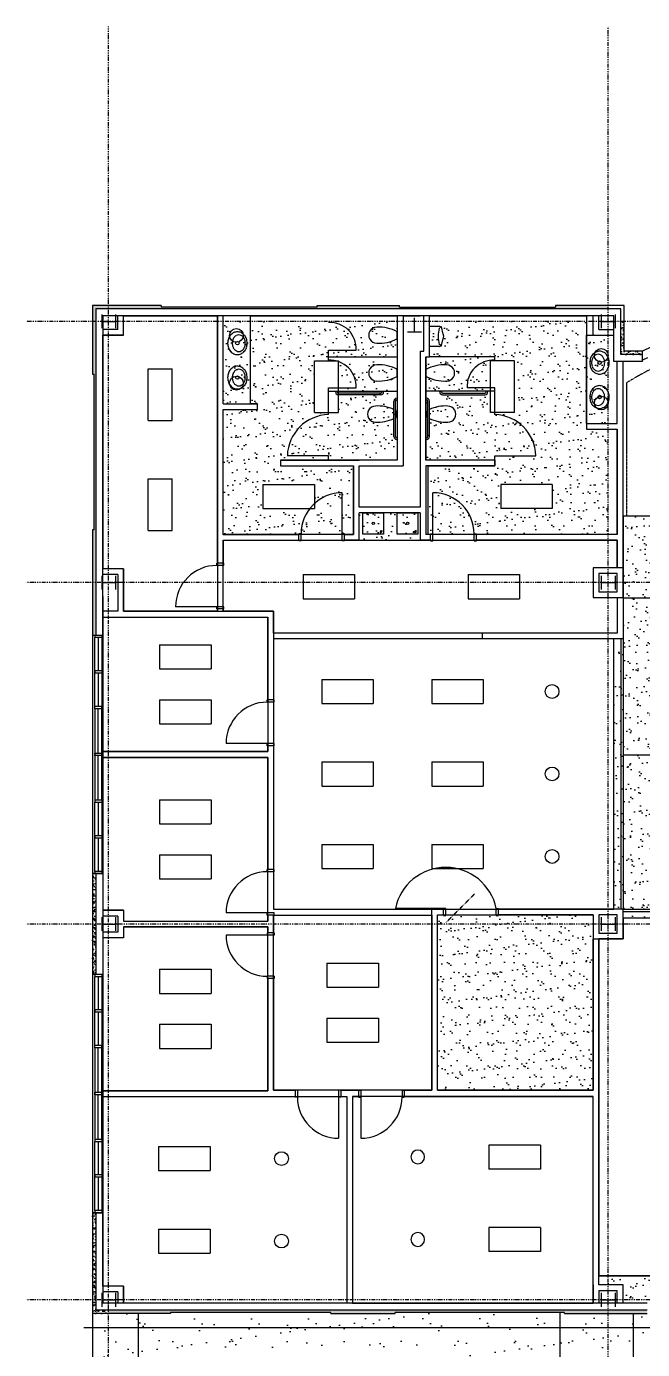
# Model space of a CAD drawing. Header units: inches. Extents: x -37 to 8263, y -3768 to 3636.
# Drawn here: x 3863 to 4400, y -2625 to -1470 of the extents above; entities that cross this region are included whole.
import ezdxf

# ---------------------------------------------------------------- set-up
doc = ezdxf.new("R2010")
doc.units = ezdxf.units.IN
doc.header["$MEASUREMENT"] = 0
for name, pattern in [('D1', [0.078125, 0.03125, -0.046875]), ('D2', [0.15625, 0.0625, -0.09375]), ('DASHDOTX2', [2, 1, -0.5, 0, -0.5])]:
    doc.linetypes.add(name, pattern=pattern)
for name, color, linetype in [('CEILING', 1, 'Continuous'), ('DOORS', 2, 'Continuous'), ('ELECTRICAL', 5, 'Continuous'), ('EQUIPMENT', 7, 'Continuous'), ('FIXTURES', 2, 'Continuous'), ('MILLWORK', 2, 'Continuous'), ('PLUMBING', 2, 'Continuous'), ('poche', 1, 'Continuous'), ('SITE', 1, 'Continuous'), ('STAIRS', 2, 'Continuous'), ('STRUCTURE', 1, 'DASHDOTX2'), ('WALLS', 4, 'Continuous'), ('WINDOWS', 2, 'Continuous')]:
    doc.layers.add(name, color=color, linetype=linetype)
pattern_1 = [(37.5, (3176.1406, -2886.3455), (-0.1259867, 3.8536475), [0, -3.04, 0, -3.4, 0, -3.25]), (7.5, (3176.1406, -2886.3455), (3.539553, 5.644292), [0, -1.64, 0, -2.74, 0, -1.05]), (327.5, (3173.6806, -2886.3455), (6.228284, 0.011318), [0, -1, 0, -3.6, 0, -4.7]), (317.5, (3173.6806, -2886.3455), (6.012253, 1.755351), [0, -0.5, 0, -2.36, 0, -2.7])]

# ---------------------------------------------------------------- blocks, each defined once
blk = doc.blocks.new("4' FLOURO")
at = {"layer": 'ELECTRICAL', "linetype": 'Continuous'}
for p, q in [((1.5, -1.5), (46.5, -1.5)), ((1.5, -1.5), (1.5, -22.5)), ((46.5, -1.5), (46.5, -22.5)), ((1.5, -22.5), (46.5, -22.5))]:
    blk.add_line(p, q, dxfattribs=at)
blk = doc.blocks.new('12in CAN')
at = {"layer": 'ELECTRICAL', "linetype": 'Continuous'}
blk.add_circle((0, 0), 6, dxfattribs=at)

msp = doc.modelspace()

# ---------------------------------------------------------------- hatches: boundary and pattern name
at = {"layer": 'CEILING'}
h = msp.add_hatch(dxfattribs=at)
h.set_pattern_fill('AR-SAND', color=256, scale=8, style=0)
h.paths.add_polyline_path([(4058.3, -1727.8), (4034.3, -1727.8), (4034.3, -1799.8), (4058.3, -1799.8)])
h.paths.add_polyline_path([(4039.8, -1740, -1), (4051.8, -1740, -1)], flags=17)
h.paths.add_polyline_path([(4051.8, -1781.7, -1), (4039.8, -1781.7, -1)], flags=17)
h.paths.add_polyline_path([(4058.3, -1799.8), (4064.3, -1799.8), (4064.3, -1804.8), (4034.3, -1804.8), (4034.3, -1913.8), (4148, -1913.8), (4148, -1853.8), (4084.3, -1853.8), (4084.3, -1848.8), (4186.3, -1848.8), (4186.3, -1727.8), (4058.3, -1727.8)])
h.paths.add_polyline_path([(4114, -1762.3), (4135, -1762.3), (4135, -1807.3), (4114, -1807.3)], flags=16)
h.paths.add_polyline_path([(4069, -1870.2), (4114, -1870.2), (4114, -1891.2), (4069, -1891.2)], flags=16)
h.paths.add_polyline_path([(4211.3, -1848.8), (4271.3, -1848.8), (4271.3, -1853.8), (4213.3, -1853.8), (4213.3, -1913.8), (4370.3, -1913.8), (4370.3, -1821.8), (4351.3, -1821.8), (4351.3, -1727.8), (4214.3, -1727.8), (4214.3, -1758.8), (4211.3, -1758.8)])
h.paths.add_polyline_path([(4267.5, -1807.3), (4267.5, -1762.3), (4288.5, -1762.3), (4288.5, -1807.3)], flags=16)
h.paths.add_polyline_path([(4276.5, -1870.2), (4321.5, -1870.2), (4321.5, -1891.2), (4276.5, -1891.2)], flags=16)
h.paths.add_polyline_path([(4370.3, -1758.1, -0.941368), (4358.3, -1757.4, -0.941368), (4370.3, -1756.6), (4370.3, -1739.8), (4357.3, -1739.8), (4351.3, -1739.8), (4351.3, -1816.8), (4370.3, -1816.8), (4370.3, -1799.7, -0.941368), (4358.3, -1799, -0.941368), (4370.3, -1798.3)])
h = msp.add_hatch(dxfattribs=at)
h.set_pattern_fill('AR-SAND', color=256, scale=8, style=0)
h.paths.add_polyline_path([(4785.3, -1811.8), (4707.3, -1811.8), (4707.3, -1825.8), (4695.8, -1825.8), (4695.3, -1897.8), (4383.3, -1897.8), (4383.3, -1955.8), (4773.3, -1955.8), (4773.3, -1937.8), (4785.3, -1937.8)])
h.paths.add_polyline_path([(4732.4, -1857.5, -1), (4744.4, -1857.5, -1)], flags=16)
h.paths.add_polyline_path([(4742.3, -1931.1, -1), (4730.3, -1931.1, -1)], flags=16)
h.paths.add_polyline_path([(4585.4, -1931.1, -1), (4573.4, -1931.1, -1)], flags=16)
h.paths.add_polyline_path([(4425.5, -1933.4, -1), (4413.5, -1933.4, -1)], flags=16)
h.paths.add_polyline_path([(4773.3, -1955.8), (4383.3, -1955.8), (4383.3, -2240.8), (4773.3, -2240.8), (4773.3, -2233.8), (4455.3, -2233.8), (4455.3, -1969.8), (4773.3, -1969.8)])
h.paths.add_polyline_path([(4425.5, -2055.8, -1), (4413.5, -2055.8, -1)], flags=16)
h.paths.add_polyline_path([(4425.5, -2167, -1), (4413.5, -2167, -1)], flags=16)
h.paths.add_polyline_path([(4381.3, -2004.8), (4375.3, -2004.8), (4375.3, -2240.8), (4381.3, -2240.8)])
h.paths.add_polyline_path([(4383.3, -2004.8), (4381.3, -2004.8), (4381.3, -2240.8), (4383.3, -2240.8)])
h.paths.add_polyline_path([(4773.3, -2242.8), (4383.3, -2242.8), (4383.3, -2248.8), (4773.3, -2248.8)])
h = msp.add_hatch(dxfattribs=at)
h.set_pattern_fill('AR-SAND', color=256, scale=8, style=0)
h.paths.add_polyline_path([(4206.3, -1894.8), (4153, -1894.8), (4153, -1918.8), (4206.3, -1918.8)])
h = msp.add_hatch(dxfattribs=at)
h.set_pattern_fill('AR-SAND', color=256, scale=8, style=0)
h.paths.add_polyline_path([(4221.4, -2245.8), (4357.3, -2245.8), (4357.3, -2398.8), (4221.4, -2398.8)])
h = msp.add_hatch(dxfattribs=at)
h.set_pattern_fill('AR-SAND', color=256, scale=8, style=0)
h.paths.add_polyline_path([(4773.3, -2581.8), (4773.3, -2569.8), (4786.3, -2569.8), (4786.3, -2560.8), (4370.3, -2560.8), (4370.3, -2568.8), (4383.3, -2568.8), (4383.3, -2581.8)])
h = msp.add_hatch(dxfattribs=at)
h.set_pattern_fill('AR-SAND', color=256, scale=8, style=0)
h.paths.add_polyline_path([(4773.3, -2581.8), (4383.3, -2581.8), (4383.3, -2584.8), (4404.3, -2584.8), (4544.3, -2584.8), (4600.3, -2584.8), (4740.3, -2584.8), (4773.3, -2584.8)])
h = msp.add_hatch(dxfattribs=at)
h.set_pattern_fill('AR-SAND', color=2, scale=16, style=0)
h.paths.add_polyline_path([(3934.3, -2593.8), (3920.3, -2593.8), (3920.3, -2801.8), (3934.3, -2801.8)])
h.paths.add_polyline_path([(3934.3, -2801.8), (3960.3, -2801.8), (3960.3, -2593.8), (3934.3, -2593.8)])
h.paths.add_polyline_path([(3988.3, -2592.8), (3988.3, -2593.8), (3960.3, -2593.8), (3960.3, -2801.8), (4328.3, -2801.8), (4328.3, -2592.8), (4184.3, -2592.8), (4184.3, -2593.8), (4128.3, -2593.8), (4128.3, -2592.8)])
h.paths.add_polyline_path([(4041.8, -2650.6, -1), (4029.8, -2650.6, -1)], flags=16)
h.paths.add_polyline_path([(4041.8, -2745.1, -1), (4029.8, -2745.1, -1)], flags=16)
h.paths.add_polyline_path([(4152.1, -2650.6, -1), (4140.1, -2650.6, -1)], flags=16)
h.paths.add_polyline_path([(4152.1, -2745.1, -1), (4140.1, -2745.1, -1)], flags=16)
h.paths.add_polyline_path([(4253.9, -2650.6, -1), (4241.9, -2650.6, -1)], flags=16)
h.paths.add_polyline_path([(4253.9, -2745.1, -1), (4241.9, -2745.1, -1)], flags=16)
h.paths.add_polyline_path([(4328.3, -2801.8), (4370.3, -2801.8), (4370.3, -2593.8), (4332.3, -2593.8), (4332.3, -2592.8), (4328.3, -2592.8)])
h.paths.add_polyline_path([(4392.3, -2593.8), (4370.3, -2593.8), (4370.3, -2801.8), (4392.3, -2801.8)])
h.paths.add_polyline_path([(4392.3, -2801.8), (4760.3, -2801.8), (4760.3, -2593.8), (4740.3, -2593.8), (4600.3, -2593.8), (4544.3, -2593.8), (4404.3, -2593.8), (4392.3, -2593.8)])
h.paths.add_polyline_path([(4497.6, -2650.6, -1), (4485.6, -2650.6, -1)], flags=16)
h.paths.add_polyline_path([(4497.6, -2745.1, -1), (4485.6, -2745.1, -1)], flags=16)
h.paths.add_polyline_path([(4608, -2650.6, -1), (4596, -2650.6, -1)], flags=16)
h.paths.add_polyline_path([(4608, -2745.1, -1), (4596, -2745.1, -1)], flags=16)
h.paths.add_polyline_path([(4709.7, -2650.6, -1), (4697.7, -2650.6, -1)], flags=16)
h.paths.add_polyline_path([(4709.7, -2745.1, -1), (4697.7, -2745.1, -1)], flags=16)
h.paths.add_polyline_path([(4786.3, -2593.8), (4760.3, -2593.8), (4760.3, -2801.8), (4786.3, -2801.8)])
h.paths.add_polyline_path([(4786.3, -2801.8), (4800.3, -2801.8), (4800.3, -2593.8), (4786.3, -2593.8)])
h.paths.add_polyline_path([(4392.3, -2801.8), (4392.3, -2845.8), (4760.3, -2845.8), (4760.3, -2801.8)])
h.paths.add_polyline_path([(4392.3, -2845.8), (4392.3, -2889.8), (4760.3, -2889.8), (4760.3, -2845.8)])
h.paths.add_polyline_path([(4328.3, -2889.8), (4328.3, -2845.8), (3960.3, -2845.8), (3960.3, -2889.8)])
h.paths.add_polyline_path([(4328.3, -2845.8), (4328.3, -2801.8), (3960.3, -2801.8), (3960.3, -2845.8)])
h.paths.add_polyline_path([(3934.3, -2889.8), (3920.3, -2889.8), (3920.3, -3095.8), (3934.3, -3095.8)])
h.paths.add_polyline_path([(3960.3, -2889.8), (3934.3, -2889.8), (3934.3, -3095.8), (3960.3, -3095.8)])
h.paths.add_polyline_path([(3960.3, -3095.8), (4332.3, -3095.8), (4332.3, -2889.8), (3960.3, -2889.8)])
h.paths.add_polyline_path([(4041.8, -2951.4, -1), (4029.8, -2951.4, -1)], flags=16)
h.paths.add_polyline_path([(4041.8, -3046, -1), (4029.8, -3046, -1)], flags=16)
h.paths.add_polyline_path([(4152.1, -2951.4, -1), (4140.1, -2951.4, -1)], flags=16)
h.paths.add_polyline_path([(4152.1, -3046, -1), (4140.1, -3046, -1)], flags=16)
h.paths.add_polyline_path([(4253.9, -2951.4, -1), (4241.9, -2951.4, -1)], flags=16)
h.paths.add_polyline_path([(4253.9, -3046, -1), (4241.9, -3046, -1)], flags=16)
h.paths.add_polyline_path([(4370.3, -2889.8), (4332.3, -2889.8), (4332.3, -3095.8), (4370.3, -3095.8)])
h.paths.add_polyline_path([(4392.3, -2889.8), (4370.3, -2889.8), (4370.3, -3095.8), (4392.3, -3095.8)])
h.paths.add_polyline_path([(4392.3, -3095.8), (4760.3, -3095.8), (4760.3, -2889.8), (4392.3, -2889.8)])
h.paths.add_polyline_path([(4473.2, -2947.1, -1), (4461.2, -2947.1, -1)], flags=16)
h.paths.add_polyline_path([(4473.2, -3041.7, -1), (4461.2, -3041.7, -1)], flags=16)
h.paths.add_polyline_path([(4583.6, -2947.1, -1), (4571.6, -2947.1, -1)], flags=16)
h.paths.add_polyline_path([(4583.6, -3041.7, -1), (4571.6, -3041.7, -1)], flags=16)
h.paths.add_polyline_path([(4685.4, -2947.1, -1), (4673.4, -2947.1, -1)], flags=16)
h.paths.add_polyline_path([(4685.4, -3041.7, -1), (4673.4, -3041.7, -1)], flags=16)
h.paths.add_polyline_path([(4760.3, -2889.8), (4760.3, -3095.8), (4786.3, -3095.8), (4786.3, -2889.8)])
h.paths.add_polyline_path([(4800.3, -2889.8), (4786.3, -2889.8), (4786.3, -3095.8), (4800.3, -3095.8)])
at = {"layer": 'poche'}
h = msp.add_hatch(dxfattribs=at)
h.set_pattern_fill('AR-SAND', color=256, scale=2, style=0)
h.set_pattern_definition(pattern_1)
h.paths.add_polyline_path([(4370.3, -1713.8), (4324.3, -1713.8), (4324.3, -1715.3), (4188.3, -1715.3), (4188.3, -1713.8), (4116.3, -1713.8), (4116.3, -1715.3), (3980.3, -1715.3), (3980.3, -1713.8), (3934.3, -1713.8), (3934.3, -1716.8), (4370.3, -1716.8)])
h.paths.add_polyline_path([(3934.3, -1713.8), (3920.3, -1713.8), (3920.3, -1727.8), (3923.3, -1727.8), (3923.3, -1716.8), (3934.3, -1716.8)])
h = msp.add_hatch(dxfattribs=at)
h.set_pattern_fill('AR-SAND', color=256, scale=2, style=0)
h.set_pattern_definition(pattern_1)
h.paths.add_polyline_path([(3920.3, -1773.8), (3921.8, -1773.8), (3921.8, -1909.8), (3920.3, -1909.8), (3920.3, -1955.8), (3923.3, -1955.8), (3923.3, -1909.8), (3923.3, -1727.8), (3920.3, -1727.8)])
h.paths.add_polyline_path([(3920.3, -2001.8), (3923.3, -2001.8), (3923.3, -1955.8), (3920.3, -1955.8)])
h = msp.add_hatch(dxfattribs=at)
h.set_pattern_fill('AR-SAND', color=256, scale=2, style=0)
h.set_pattern_definition(pattern_1)
h.paths.add_polyline_path([(4381.3, -1756.8), (4400.3, -1756.8), (4400.3, -1753.8), (4384.3, -1753.8), (4384.3, -1727.8), (4381.3, -1727.8)])
h = msp.add_hatch(dxfattribs=at)
h.set_pattern_fill('AR-SAND', color=256, scale=2, style=0)
h.set_pattern_definition(pattern_1)
h.paths.add_polyline_path([(3923.3, -2209.8), (3920.3, -2209.8), (3920.3, -2253.8), (3923.3, -2253.8)])
h.paths.add_polyline_path([(3923.3, -2253.8), (3920.3, -2253.8), (3920.3, -2297.8), (3923.3, -2297.8)])
h = msp.add_hatch(dxfattribs=at)
h.set_pattern_fill('AR-SAND', color=256, scale=2, style=0)
h.set_pattern_definition(pattern_1)
h.paths.add_polyline_path([(3923.3, -2505.8), (3922.3, -2505.8), (3920.3, -2505.8), (3920.3, -2581.8), (3923.3, -2581.8)])
h.paths.add_polyline_path([(3923.3, -2581.8), (3920.3, -2581.8), (3920.3, -2593.8), (3934.3, -2593.8), (3934.3, -2590.8), (3923.3, -2590.8)])
h = msp.add_hatch(dxfattribs=at)
h.set_pattern_fill('AR-SAND', color=256, scale=2, style=0)
h.set_pattern_definition(pattern_1)
h.paths.add_polyline_path([(4404.3, -2590.8), (4370.3, -2590.8), (4370.3, -2593.8), (4404.3, -2593.8)])
h.paths.add_polyline_path([(4600.3, -2590.8), (4544.3, -2590.8), (4544.3, -2592.8), (4544.3, -2593.8), (4600.3, -2593.8)])
h.paths.add_polyline_path([(4786.3, -2590.8), (4740.3, -2590.8), (4740.3, -2592.8), (4740.3, -2593.8), (4786.3, -2593.8)])
h.paths.add_polyline_path([(4800.3, -2581.8), (4797.3, -2581.8), (4797.3, -2590.8), (4786.3, -2590.8), (4786.3, -2593.8), (4800.3, -2593.8)])
h.paths.add_polyline_path([(4800.3, -2505.8), (4797.3, -2505.8), (4797.3, -2581.8), (4800.3, -2581.8)])
h = msp.add_hatch(dxfattribs=at)
h.set_pattern_fill('AR-SAND', color=256, scale=2, style=0)
h.set_pattern_definition(pattern_1)
h.paths.add_polyline_path([(4370.3, -2590.8), (3934.3, -2590.8), (3934.3, -2593.8), (3988.3, -2593.8), (3988.3, -2592.8), (4128.3, -2592.8), (4128.3, -2593.8), (4184.3, -2593.8), (4184.3, -2592.8), (4332.3, -2592.8), (4332.3, -2593.8), (4370.3, -2593.8)])

# ---------------------------------------------------------------- linework, layer by layer
at = {"layer": 'CEILING', "color": 1}
for p, q in [((4455.8, -1969.2), (4383.3, -1969.2)), ((4453.9, -2106.3), (4383.3, -2106.3))]:
    msp.add_line(p, q, dxfattribs=at)
at = {"layer": 'CEILING', "color": 5}
for p, q in [((3920.3, -2001.8), (3920.3, -2209.8)), ((3920.3, -2297.8), (3920.3, -2505.8)), ((3920.3, -2593.8), (3920.3, -3381.8))]:
    msp.add_line(p, q, dxfattribs=at)
at = {"layer": 'CEILING'}
for p, q in [((3960.3, -2801.8), (3960.3, -2593.8)), ((4328.3, -2801.8), (4328.3, -2592.8)), ((4392.3, -2801.8), (4392.3, -2593.8))]:
    msp.add_line(p, q, dxfattribs=at)
at = {"layer": 'CEILING', "color": 4}
for points in [[(3947.3, -1722.8), (4029.3, -1722.8), (4029.3, -1980.8), (3947.3, -1980.8), (3947.3, -1943.8), (3929.3, -1943.8), (3929.3, -1739.8), (3947.3, -1739.8)], [(4058.3, -1722.8), (4186.3, -1722.8), (4186.3, -1848.8), (4084.3, -1848.8), (4084.3, -1853.8), (4148, -1853.8), (4148, -1913.8), (4034.3, -1913.8), (4034.3, -1804.8), (4064.3, -1804.8), (4064.3, -1799.8), (4058.3, -1799.8), (4058.3, -1722.8)], [(4214.3, -1722.8), (4351.3, -1722.8), (4351.3, -1821.8), (4378.3, -1821.8), (4378.3, -1913.8), (4213.3, -1913.8), (4213.3, -1853.8), (4271.3, -1853.8), (4271.3, -1848.8), (4211.3, -1848.8), (4211.3, -1758.8), (4214.3, -1758.8), (4214.3, -1722.8)], [(4785.3, -1798.8), (4707.3, -1798.8), (4707.3, -1825.8), (4695.8, -1825.8), (4695.3, -1897.8), (4383.3, -1897.8), (4383.3, -2240.8), (4773.3, -2240.8), (4773.3, -2233.8), (4455.3, -2233.8), (4455.3, -1969.8), (4773.3, -1969.8), (4773.3, -1937.8), (4785.3, -1937.8)], [(4034.3, -1918.8), (4378.3, -1918.8), (4378.3, -1942.8), (4357.3, -1942.8), (4357.3, -1968.8), (4378.3, -1968.8), (4378.3, -1999.8), (4078.3, -1999.8), (4078.3, -1980.8), (4034.3, -1980.8)], [(3929.3, -1985.8), (4073.3, -1985.8), (4073.3, -2103.3), (3929.3, -2103.3)], [(4375.3, -2240.8), (4375.3, -2004.8), (4078.3, -2004.8), (4078.3, -2240.8)], [(4073.3, -2108.3), (3929.3, -2108.3), (3929.3, -2241.8), (3947.3, -2241.8), (3947.3, -2251.3), (4073.3, -2251.3)], [(4078.3, -2246.1), (4216.4, -2246.1), (4216.4, -2398.8), (4078.3, -2398.8)], [(4221.4, -2245.8), (4357.3, -2245.8), (4357.3, -2398.8), (4221.4, -2398.8)], [(4383.3, -2248.8), (4383.3, -2266.8), (4362.3, -2266.8), (4362.3, -2560.8), (4791.3, -2560.8), (4791.3, -2265.8), (4773.3, -2265.8), (4773.3, -2248.8)], [(3947.3, -2256.3), (3947.3, -2265.8), (3929.3, -2265.8), (3929.3, -2399.3), (4073.3, -2399.3), (4073.3, -2256.3)], [(3947.3, -2584.8), (3947.3, -2569.8), (3929.3, -2569.8), (3929.3, -2404.3), (4142.3, -2404.3), (4142.3, -2584.8)], [(4357.3, -2404.3), (4147.3, -2404.3), (4147.3, -2584.8), (4357.3, -2584.8)]]:
    msp.add_lwpolyline(points, close=True, dxfattribs=at)
at = {"layer": 'CEILING'}
msp.add_lwpolyline([(3947.3, -1722.8), (4029.3, -1722.8)], dxfattribs=at)
at = {"layer": 'CEILING', "color": 5}
msp.add_arc((4532.3, -2021.1), 298.2, 63.7235, 116.2765, dxfattribs=at)
at = {"layer": 'DOORS', "color": 4, "linetype": 'Continuous'}
for p, q in [((4138.3, -1913.3), (4138.3, -1877.3)), ((4217.3, -1913.3), (4217.3, -1877.3)), ((4028.8, -1976.8), (3992.8, -1976.8)), ((4072.8, -2096.1), (4036.8, -2096.1)), ((4228.6, -2240.3), (4184.6, -2240.3)), ((4072.8, -2244.1), (4036.8, -2244.1)), ((4072.8, -2263.4), (4036.8, -2263.4)), ((4135.1, -2404.8), (4135.1, -2440.8)), ((4154.4, -2404.8), (4154.4, -2440.8))]:
    msp.add_line(p, q, dxfattribs=at)
at = {"layer": 'DOORS', "linetype": 'Continuous'}
for p, q in [((4102.3, -1913.3), (4100.3, -1913.3)), ((4100.3, -1919.3), (4100.3, -1913.3)), ((4102.3, -1919.3), (4102.3, -1913.3)), ((4140.3, -1913.3), (4138.3, -1913.3)), ((4138.3, -1919.3), (4138.3, -1913.3)), ((4140.3, -1919.3), (4140.3, -1913.3)), ((4215.3, -1913.3), (4217.3, -1913.3)), ((4215.3, -1919.3), (4215.3, -1913.3)), ((4217.3, -1919.3), (4217.3, -1913.3)), ((4253.3, -1913.3), (4255.3, -1913.3)), ((4253.3, -1919.3), (4253.3, -1913.3)), ((4255.3, -1919.3), (4255.3, -1913.3)), ((4102.3, -1919.3), (4100.3, -1919.3)), ((4140.3, -1919.3), (4138.3, -1919.3)), ((4215.3, -1919.3), (4217.3, -1919.3)), ((4253.3, -1919.3), (4255.3, -1919.3)), ((4028.8, -1940.8), (4028.8, -1938.8)), ((4034.8, -1938.8), (4028.8, -1938.8)), ((4034.8, -1940.8), (4034.8, -1938.8)), ((4034.8, -1940.8), (4028.8, -1940.8)), ((4028.8, -1978.8), (4028.8, -1976.8)), ((4034.8, -1976.8), (4028.8, -1976.8)), ((4034.8, -1978.8), (4028.8, -1978.8)), ((4034.8, -1978.8), (4034.8, -1976.8)), ((4072.8, -2060.1), (4072.8, -2058.1)), ((4078.8, -2058.1), (4072.8, -2058.1)), ((4078.8, -2060.1), (4072.8, -2060.1)), ((4078.8, -2060.1), (4078.8, -2058.1)), ((4072.8, -2098.1), (4072.8, -2096.1)), ((4078.8, -2096.1), (4072.8, -2096.1)), ((4078.8, -2098.1), (4072.8, -2098.1)), ((4078.8, -2098.1), (4078.8, -2096.1)), ((4078.8, -2206.1), (4072.8, -2206.1)), ((4072.8, -2208.1), (4072.8, -2206.1)), ((4078.8, -2208.1), (4072.8, -2208.1)), ((4078.8, -2208.1), (4078.8, -2206.1)), ((4226.6, -2246.3), (4226.6, -2240.3)), ((4226.6, -2240.3), (4228.6, -2240.3)), ((4228.6, -2246.3), (4228.6, -2240.3)), ((4272.6, -2246.3), (4272.6, -2240.3)), ((4272.6, -2240.3), (4274.6, -2240.3)), ((4274.6, -2246.3), (4274.6, -2240.3)), ((4078.8, -2244.1), (4072.8, -2244.1)), ((4072.8, -2246.1), (4072.8, -2244.1)), ((4078.8, -2246.1), (4072.8, -2246.1)), ((4078.8, -2246.1), (4078.8, -2244.1)), ((4226.6, -2246.3), (4228.6, -2246.3)), ((4272.6, -2246.3), (4274.6, -2246.3)), ((4072.8, -2261.4), (4072.8, -2263.4)), ((4078.8, -2261.4), (4072.8, -2261.4)), ((4078.8, -2263.4), (4072.8, -2263.4)), ((4078.8, -2261.4), (4078.8, -2263.4)), ((4072.8, -2299.4), (4072.8, -2301.4)), ((4078.8, -2299.4), (4072.8, -2299.4)), ((4078.8, -2301.4), (4072.8, -2301.4)), ((4078.8, -2299.4), (4078.8, -2301.4)), ((4099.1, -2398.8), (4097.1, -2398.8)), ((4097.1, -2398.8), (4097.1, -2404.8)), ((4099.1, -2398.8), (4099.1, -2404.8)), ((4137.1, -2398.8), (4135.1, -2398.8)), ((4135.1, -2398.8), (4135.1, -2404.8)), ((4137.1, -2398.8), (4137.1, -2404.8)), ((4152.4, -2398.8), (4152.4, -2404.8)), ((4152.4, -2398.8), (4154.4, -2398.8)), ((4154.4, -2398.8), (4154.4, -2404.8)), ((4190.4, -2398.8), (4190.4, -2404.8)), ((4190.4, -2398.8), (4192.4, -2398.8)), ((4192.4, -2398.8), (4192.4, -2404.8)), ((4099.1, -2404.8), (4097.1, -2404.8)), ((4137.1, -2404.8), (4135.1, -2404.8)), ((4152.4, -2404.8), (4154.4, -2404.8)), ((4190.4, -2404.8), (4192.4, -2404.8))]:
    msp.add_line(p, q, dxfattribs=at)
at = {"layer": 'DOORS', "linetype": 'D1'}
msp.add_line((4228.4, -2252.8), (4253.9, -2227.3), dxfattribs=at)
at = {"layer": 'DOORS', "color": 1, "linetype": 'Continuous'}
for centre, radius, start, end in [((4138.3, -1913.3), 36, 90, 180), ((4217.3, -1913.3), 36, 0, 90), ((4028.8, -1976.8), 36, 90, 180), ((4072.8, -2096.1), 36, 90, 180), ((4228.6, -2249.2), 44.9, 11.4212, 168.5788), ((4072.8, -2244.1), 36, 90, 180), ((4072.8, -2263.4), 36, 180, 270), ((4135.1, -2404.8), 36, 180, 270), ((4154.4, -2404.8), 36, 270, 0)]:
    msp.add_arc(centre, radius, start, end, dxfattribs=at)
at = {"layer": 'EQUIPMENT', "color": 1}
for p, q in [((4381.3, -2004.8), (4381.3, -2240.8)), ((4383.3, -2004.8), (4383.3, -2240.8)), ((4383.3, -2240.8), (4773.3, -2240.8)), ((4383.3, -2242.8), (4773.3, -2242.8))]:
    msp.add_line(p, q, dxfattribs=at)
at = {"layer": 'FIXTURES', "color": 5}
for p, q in [((4126.3, -1761.8), (4126.3, -1752.8)), ((4126.3, -1758.8), (4186.3, -1758.8)), ((4271.3, -1758.8), (4214.3, -1758.8)), ((4271.3, -1761.8), (4271.3, -1758.8)), ((4126.3, -1809), (4126.3, -1785.8)), ((4126.3, -1788.8), (4186.3, -1788.8)), ((4271.3, -1788.8), (4211.3, -1788.8)), ((4271.3, -1809), (4271.3, -1785.8)), ((4126.3, -1848.8), (4126.3, -1845)), ((4271.3, -1848.8), (4271.3, -1845))]:
    msp.add_line(p, q, dxfattribs=at)
at = {"layer": 'FIXTURES', "color": 3}
for p, q in [((4126.3, -1752.8), (4150.3, -1752.8)), ((4126.3, -1785.8), (4150.3, -1785.8)), ((4271.3, -1785.8), (4247.3, -1785.8)), ((4126.3, -1845), (4090.3, -1845)), ((4271.3, -1845), (4307.3, -1845))]:
    msp.add_line(p, q, dxfattribs=at)
at = {"layer": 'FIXTURES', "color": 1}
for centre, radius, start, end in [((4127.7, -1751.4), 22.6, 356.3046, 93.6954), ((4127.7, -1784.3), 22.6, 356.3046, 93.6954), ((4269.8, -1784.3), 22.6, 86.3046, 183.6954), ((4127.2, -1846), 36.9, 91.4514, 178.5486), ((4270.3, -1846), 36.9, 1.4514, 88.5486)]:
    msp.add_arc(centre, radius, start, end, dxfattribs=at)
at = {"layer": 'MILLWORK', "color": 2}
for p, q in [((4058.3, -1799.8), (4058.3, -1722.8)), ((4351.3, -1739.8), (4375.3, -1739.8)), ((4351.3, -1816.8), (4351.3, -1739.8))]:
    msp.add_line(p, q, dxfattribs=at)
at = {"layer": 'MILLWORK'}
msp.add_line((4791.3, -2560.8), (4362.3, -2560.8), dxfattribs=at)
at = {"layer": 'PLUMBING'}
for p, q in [((4214.3, -1731.8), (4223, -1731.8)), ((4223, -1731.8), (4224.6, -1732.4)), ((4224.6, -1732.9), (4223, -1733.5)), ((4226.4, -1738.9), (4224.8, -1732.6)), ((4224.8, -1748.9), (4226.4, -1742.7)), ((4223, -1749.8), (4214.3, -1749.8)), ((4224.6, -1748.7), (4223, -1748)), ((4223, -1749.8), (4224.6, -1749.1)), ((4156.3, -1894.8), (4174.3, -1894.8)), ((4156.3, -1913.5), (4156.3, -1894.8)), ((4174.3, -1894.8), (4174.3, -1913.5)), ((4186.3, -1913.5), (4186.3, -1894.8)), ((4186.3, -1894.8), (4204.3, -1894.8)), ((4204.3, -1894.8), (4204.3, -1913.5)), ((4174.3, -1913.5), (4156.3, -1913.5)), ((4204.3, -1913.5), (4186.3, -1913.5))]:
    msp.add_line(p, q, dxfattribs=at)
at = {"layer": 'PLUMBING', "linetype": 'Continuous'}
for p, q in [((4186.3, -1742.8), (4186.3, -1736.8)), ((4186.3, -1775.8), (4186.3, -1769.8)), ((4211.3, -1775.8), (4211.3, -1769.8))]:
    msp.add_line(p, q, dxfattribs=at)
at = {"layer": 'PLUMBING', "color": 1}
for p, q in [((4132.3, -1789.3), (4132.3, -1788.8)), ((4133.8, -1789.3), (4133.8, -1788.8)), ((4172.8, -1789.3), (4172.8, -1788.8)), ((4174.3, -1789.3), (4174.3, -1788.8)), ((4223.3, -1789.3), (4223.3, -1788.8)), ((4224.8, -1789.3), (4224.8, -1788.8)), ((4263.8, -1789.3), (4263.8, -1788.8)), ((4265.3, -1789.3), (4265.3, -1788.8)), ((4171.8, -1790.3), (4134.8, -1790.3)), ((4171.8, -1791.8), (4134.8, -1791.8)), ((4183.3, -1828.3), (4183.3, -1797.3)), ((4184.8, -1828.3), (4184.8, -1797.3)), ((4186.3, -1794.8), (4185.8, -1794.8)), ((4186.3, -1796.3), (4185.8, -1796.3)), ((4211.3, -1794.8), (4211.8, -1794.8)), ((4211.3, -1796.3), (4211.8, -1796.3)), ((4212.8, -1828.3), (4212.8, -1797.3)), ((4214.3, -1828.3), (4214.3, -1797.3)), ((4225.8, -1790.3), (4262.8, -1790.3)), ((4225.8, -1791.8), (4262.8, -1791.8)), ((4186.3, -1829.3), (4185.8, -1829.3)), ((4186.3, -1830.8), (4185.8, -1830.8)), ((4211.3, -1829.3), (4211.8, -1829.3)), ((4211.3, -1830.8), (4211.8, -1830.8)), ((4171.1, -1912.1), (4172.8, -1910.4)), ((4201.1, -1912.1), (4202.8, -1910.4))]:
    msp.add_line(p, q, dxfattribs=at)
at = {"layer": 'PLUMBING', "color": 2, "linetype": 'Continuous'}
for p, q in [((4185.3, -1805.7), (4185.3, -1811.7)), ((4212.3, -1805.7), (4212.3, -1811.7))]:
    msp.add_line(p, q, dxfattribs=at)
at = {"layer": 'PLUMBING', "color": 1}
for centre, radius in [((4046.7, -1746.8), 1.5), ((4362.8, -1763.8), 1.5), ((4046.7, -1776.8), 1.5), ((4362.8, -1793.8), 1.5), ((4165.3, -1904.1), 1), ((4195.3, -1904.1), 1)]:
    msp.add_circle(centre, radius, dxfattribs=at)
at = {"layer": 'PLUMBING'}
for centre, radius, start, end in [((4049.9, -1746.8), 11.7, 160.6038, 180), ((4048.4, -1746.2), 10.1, 139.6355, 160.6038), ((4047.4, -1745.4), 8.73, 115.9804, 139.6355), ((4046.7, -1744.1), 7.26, 90, 115.9804), ((4046.7, -1744.1), 7.26, 64.0196, 90), ((4046.1, -1745.4), 8.73, 40.3645, 64.0196), ((4045.1, -1746.2), 10.1, 19.3962, 40.3645), ((4043.5, -1746.8), 11.7, 0, 19.3962), ((4224.5, -1732.6), 0.25, 296.5651, 63.4349), ((4220.8, -1740.8), 6, 341.5651, 18.4349), ((4049.9, -1746.8), 11.7, 180, 199.3962), ((4048.4, -1747.4), 10.1, 199.3962, 220.3645), ((4047.4, -1748.2), 8.73, 220.3645, 244.0196), ((4046.1, -1748.2), 8.73, 295.9804, 319.6355), ((4045.1, -1747.4), 10.1, 319.6355, 340.6038), ((4043.5, -1746.8), 11.7, 340.6038, 0), ((4224.5, -1748.9), 0.25, 296.5651, 63.4349), ((4363.4, -1762.4), 8.73, 115.9804, 139.6355), ((4362.8, -1761.1), 7.26, 90, 115.9804), ((4362.8, -1761.1), 7.26, 64.0196, 90), ((4362.2, -1762.4), 8.73, 40.3645, 64.0196), ((4046.7, -1749.5), 7.26, 244.0196, 270), ((4046.7, -1774.1), 7.26, 90, 115.9804), ((4046.7, -1749.5), 7.26, 270, 295.9804), ((4046.7, -1774.1), 7.26, 64.0196, 90), ((4366, -1763.8), 11.7, 160.6038, 180), ((4366, -1763.8), 11.7, 180, 199.3962), ((4364.4, -1763.2), 10.1, 139.6355, 160.6038), ((4361.1, -1763.2), 10.1, 19.3962, 40.3645), ((4359.6, -1763.8), 11.7, 0, 19.3962), ((4359.6, -1763.8), 11.7, 340.6038, 0), ((4049.9, -1776.8), 11.7, 160.6038, 180), ((4049.9, -1776.8), 11.7, 180, 199.3962), ((4048.4, -1776.2), 10.1, 139.6355, 160.6038), ((4047.4, -1775.4), 8.73, 115.9804, 139.6355), ((4046.1, -1775.4), 8.73, 40.3645, 64.0196), ((4045.1, -1776.2), 10.1, 19.3962, 40.3645), ((4043.5, -1776.8), 11.7, 0, 19.3962), ((4043.5, -1776.8), 11.7, 340.6038, 0), ((4364.4, -1764.4), 10.1, 199.3962, 220.3645), ((4363.4, -1765.2), 8.73, 220.3645, 244.0196), ((4362.8, -1766.5), 7.26, 244.0196, 270), ((4362.8, -1766.5), 7.26, 270, 295.9804), ((4362.2, -1765.2), 8.73, 295.9804, 319.6355), ((4361.1, -1764.4), 10.1, 319.6355, 340.6038), ((4048.4, -1777.4), 10.1, 199.3962, 220.3645), ((4047.4, -1778.2), 8.73, 220.3645, 244.0196), ((4046.7, -1779.5), 7.26, 244.0196, 270), ((4046.7, -1779.5), 7.26, 270, 295.9804), ((4046.1, -1778.2), 8.73, 295.9804, 319.6355), ((4045.1, -1777.4), 10.1, 319.6355, 340.6038), ((4366, -1793.8), 11.7, 160.6038, 180), ((4364.4, -1793.2), 10.1, 139.6355, 160.6038), ((4363.4, -1792.4), 8.73, 115.9804, 139.6355), ((4362.8, -1791.1), 7.26, 90, 115.9804), ((4362.8, -1791.1), 7.26, 64.0196, 90), ((4362.2, -1792.4), 8.73, 40.3645, 64.0196), ((4361.1, -1793.2), 10.1, 19.3962, 40.3645), ((4359.6, -1793.8), 11.7, 0, 19.3962), ((4366, -1793.8), 11.7, 180, 199.3962), ((4364.4, -1794.4), 10.1, 199.3962, 220.3645), ((4363.4, -1795.2), 8.73, 220.3645, 244.0196), ((4362.2, -1795.2), 8.73, 295.9804, 319.6355), ((4361.1, -1794.4), 10.1, 319.6355, 340.6038), ((4359.6, -1793.8), 11.7, 340.6038, 0), ((4362.8, -1796.5), 7.26, 244.0196, 270), ((4362.8, -1796.5), 7.26, 270, 295.9804)]:
    msp.add_arc(centre, radius, start, end, dxfattribs=at)
at = {"layer": 'PLUMBING', "color": 1}
for centre, radius, start, end in [((4049.7, -1746.3), 7.41, 141.6696, 161.8673), ((4048.6, -1745.4), 6.05, 117.6507, 141.6696), ((4048, -1744.1), 4.59, 90, 117.6507), ((4048, -1744.1), 4.59, 62.3493, 90), ((4047.3, -1745.4), 6.05, 38.3304, 62.3493), ((4046.2, -1746.3), 7.41, 18.1327, 38.3304), ((4247.8, -1740.8), 25.9, 163.7167, 196.2833), ((4051.4, -1746.8), 9.17, 161.8673, 180), ((4051.4, -1746.8), 9.17, 180, 198.1327), ((4049.7, -1747.4), 7.41, 198.1327, 218.3304), ((4048.6, -1748.2), 6.05, 218.3304, 242.3493), ((4048, -1749.5), 4.59, 242.3493, 270), ((4048, -1749.5), 4.59, 270, 297.6507), ((4047.3, -1748.2), 6.05, 297.6507, 321.6696), ((4046.2, -1747.4), 7.41, 321.6696, 341.8673), ((4044.5, -1746.8), 9.17, 0, 18.1327), ((4044.5, -1746.8), 9.17, 341.8673, 0), ((4365, -1763.8), 9.17, 161.8673, 180), ((4365, -1763.8), 9.17, 180, 198.1327), ((4363.3, -1763.3), 7.41, 141.6696, 161.8673), ((4363.3, -1764.4), 7.41, 198.1327, 218.3304), ((4362.2, -1762.4), 6.05, 117.6507, 141.6696), ((4361.5, -1761.1), 4.59, 90, 117.6507), ((4361.5, -1761.1), 4.59, 62.3493, 90), ((4360.9, -1762.4), 6.05, 38.3304, 62.3493), ((4359.8, -1763.3), 7.41, 18.1327, 38.3304), ((4359.8, -1764.4), 7.41, 321.6696, 341.8673), ((4358.1, -1763.8), 9.17, 0, 18.1327), ((4358.1, -1763.8), 9.17, 341.8673, 0), ((4051.4, -1776.8), 9.17, 161.8673, 180), ((4051.4, -1776.8), 9.17, 180, 198.1327), ((4049.7, -1776.3), 7.41, 141.6696, 161.8673), ((4048.6, -1775.4), 6.05, 117.6507, 141.6696), ((4048, -1774.1), 4.59, 90, 117.6507), ((4048, -1774.1), 4.59, 62.3493, 90), ((4047.3, -1775.4), 6.05, 38.3304, 62.3493), ((4046.2, -1776.3), 7.41, 18.1327, 38.3304), ((4044.5, -1776.8), 9.17, 0, 18.1327), ((4044.5, -1776.8), 9.17, 341.8673, 0), ((4362.2, -1765.2), 6.05, 218.3304, 242.3493), ((4361.5, -1766.5), 4.59, 242.3493, 270), ((4361.5, -1766.5), 4.59, 270, 297.6507), ((4360.9, -1765.2), 6.05, 297.6507, 321.6696), ((4049.7, -1777.4), 7.41, 198.1327, 218.3304), ((4048.6, -1778.2), 6.05, 218.3304, 242.3493), ((4048, -1779.5), 4.59, 242.3493, 270), ((4048, -1779.5), 4.59, 270, 297.6507), ((4047.3, -1778.2), 6.05, 297.6507, 321.6696), ((4046.2, -1777.4), 7.41, 321.6696, 341.8673), ((4134.8, -1789.3), 2.5, 180, 270), ((4134.8, -1789.3), 1, 180, 270), ((4171.8, -1789.3), 2.5, 270, 0), ((4171.8, -1789.3), 1, 270, 0), ((4225.8, -1789.3), 2.5, 180, 270), ((4225.8, -1789.3), 1, 180, 270), ((4262.8, -1789.3), 1, 270, 0), ((4262.8, -1789.3), 2.5, 270, 0), ((4363.3, -1793.3), 7.41, 141.6696, 161.8673), ((4362.2, -1792.4), 6.05, 117.6507, 141.6696), ((4361.5, -1791.1), 4.59, 90, 117.6507), ((4361.5, -1791.1), 4.59, 62.3493, 90), ((4360.9, -1792.4), 6.05, 38.3304, 62.3493), ((4359.8, -1793.3), 7.41, 18.1327, 38.3304), ((4185.8, -1797.3), 2.5, 90, 180), ((4185.8, -1797.3), 1, 90, 180), ((4211.8, -1797.3), 2.5, 0, 90), ((4211.8, -1797.3), 1, 0, 90), ((4365, -1793.8), 9.17, 161.8673, 180), ((4365, -1793.8), 9.17, 180, 198.1327), ((4363.3, -1794.4), 7.41, 198.1327, 218.3304), ((4362.2, -1795.2), 6.05, 218.3304, 242.3493), ((4361.5, -1796.5), 4.59, 242.3493, 270), ((4361.5, -1796.5), 4.59, 270, 297.6507), ((4360.9, -1795.2), 6.05, 297.6507, 321.6696), ((4359.8, -1794.4), 7.41, 321.6696, 341.8673), ((4358.1, -1793.8), 9.17, 0, 18.1327), ((4358.1, -1793.8), 9.17, 341.8673, 0), ((4185.8, -1828.3), 2.5, 180, 270), ((4185.8, -1828.3), 1, 180, 270), ((4211.8, -1828.3), 2.5, 270, 0), ((4211.8, -1828.3), 1, 270, 0), ((4171.7, -1910.9), 1.28, 246.3127, 23.6873), ((4172, -1911.3), 0.706, 45, 225), ((4201.7, -1910.9), 1.28, 246.3127, 23.6873), ((4202, -1911.3), 0.706, 45, 225)]:
    msp.add_arc(centre, radius, start, end, dxfattribs=at)
at = {"layer": 'PLUMBING', "linetype": 'Continuous'}
for centre, radius, start, end in [((4168.3, -1739.8), 7, 89.7985, 270.2015), ((4170.2, -1766.8), 34, 61.7497, 93.1594), ((4170.2, -1712.9), 34, 266.8406, 298.2503), ((4168.3, -1772.8), 7, 89.7985, 270.2015), ((4170.2, -1799.7), 34, 61.7497, 93.1594), ((4227.4, -1799.7), 34, 86.8406, 118.2503), ((4229.3, -1772.8), 7, 269.7985, 90.2015), ((4170.2, -1745.8), 34, 266.8406, 298.2503), ((4227.4, -1745.8), 34, 241.7497, 273.1594)]:
    msp.add_arc(centre, radius, start, end, dxfattribs=at)
at = {"layer": 'PLUMBING', "color": 2, "linetype": 'Continuous'}
for centre, radius, start, end in [((4167.3, -1808.7), 7, 89.7985, 270.2015), ((4169.2, -1835.6), 34, 65.5104, 93.1594), ((4169.2, -1781.7), 34, 266.8406, 294.4896), ((4169.2, -1835.6), 34, 61.7497, 62.7016), ((4169.2, -1781.7), 34, 297.2984, 298.2503), ((4228.4, -1835.6), 34, 117.2984, 118.2503), ((4228.4, -1781.7), 34, 241.7497, 242.7016), ((4228.4, -1835.6), 34, 86.8406, 114.4896), ((4228.4, -1781.7), 34, 245.5104, 273.1594), ((4230.3, -1808.7), 7, 269.7985, 90.2015)]:
    msp.add_arc(centre, radius, start, end, dxfattribs=at)
at = {"layer": 'poche', "color": 2}
for p, q in [((3923.3, -1716.8), (3923.3, -1909.8)), ((4381.3, -1716.8), (3923.3, -1716.8)), ((4381.3, -1756.8), (4381.3, -1716.8)), ((4400.3, -1756.8), (4381.3, -1756.8)), ((3923.3, -1909.8), (3923.3, -2001.8)), ((3923.3, -2209.8), (3923.3, -2297.8)), ((3923.3, -2505.8), (3923.3, -2590.8)), ((4404.3, -2590.8), (3923.3, -2590.8))]:
    msp.add_line(p, q, dxfattribs=at)
at = {"layer": 'SITE'}
msp.add_line((3912.6, -2605.8), (4807.9, -2605.8), dxfattribs=at)
at = {"layer": 'STAIRS', "color": 2, "linetype": 'D2'}
msp.add_line((4386.3, -1781.5), (4386.3, -1897.8), dxfattribs=at)
msp.add_arc((4532.3, -2016), 276.3, 92.2384, 121.9046, dxfattribs=at)
at = {"layer": 'STRUCTURE'}
for p, q in [((3934.3, -3486.9), (3934.3, -1470.3)), ((4370.3, -3484.3), (4370.3, -1470.3)), ((4429.8, -1727.8), (3862.6, -1727.8)), ((6437, -1955.8), (3862.6, -1955.8)), ((6437, -2253.8), (3862.6, -2253.8)), ((6437, -2581.8), (3862.6, -2581.8))]:
    msp.add_line(p, q, dxfattribs=at)
at = {"layer": 'STRUCTURE', "color": 5, "linetype": 'Continuous'}
for p, q in [((3928.3, -1721.8), (3928.3, -1733.8)), ((3928.3, -1727.8), (3940.3, -1727.8)), ((3940.3, -1721.8), (3940.3, -1733.8)), ((4201.3, -1736.8), (4201.3, -1724.8)), ((4364.3, -1721.8), (4364.3, -1733.8)), ((4364.3, -1727.8), (4376.3, -1727.8)), ((4376.3, -1721.8), (4376.3, -1733.8)), ((4195.3, -1736.8), (4207.3, -1736.8)), ((3928.3, -1949.8), (3928.3, -1961.8)), ((3940.3, -1949.8), (3940.3, -1961.8)), ((4364.3, -1949.8), (4364.3, -1961.8)), ((4376.3, -1949.8), (4376.3, -1961.8)), ((3928.3, -1955.8), (3940.3, -1955.8)), ((4364.3, -1955.8), (4376.3, -1955.8)), ((3928.3, -2247.8), (3928.3, -2259.8)), ((3940.3, -2247.8), (3940.3, -2259.8)), ((4364.3, -2247.8), (4364.3, -2259.8)), ((4376.3, -2247.8), (4376.3, -2259.8)), ((3928.3, -2253.8), (3940.3, -2253.8)), ((4364.3, -2253.8), (4376.3, -2253.8)), ((3928.3, -2575.8), (3928.3, -2587.8)), ((3928.3, -2581.8), (3940.3, -2581.8)), ((3940.3, -2575.8), (3940.3, -2587.8)), ((4364.3, -2575.8), (4364.3, -2587.8)), ((4364.3, -2581.8), (4376.3, -2581.8)), ((4376.3, -2575.8), (4376.3, -2587.8))]:
    msp.add_line(p, q, dxfattribs=at)
at = {"layer": 'WALLS', "color": 5}
for p, q in [((3980.3, -1713.8), (3920.3, -1713.8)), ((3920.3, -1713.8), (3920.3, -1773.8)), ((3980.3, -1713.8), (3980.3, -1715.3)), ((4116.3, -1715.3), (3980.3, -1715.3)), ((4116.3, -1713.8), (4188.3, -1713.8)), ((4116.3, -1715.3), (4116.3, -1713.8)), ((4188.3, -1715.3), (4188.3, -1713.8)), ((4188.3, -1715.3), (4324.3, -1715.3)), ((4324.3, -1713.8), (4324.3, -1715.3)), ((4384.3, -1713.8), (4324.3, -1713.8)), ((4384.3, -1753.8), (4384.3, -1713.8)), ((4400.3, -1753.8), (4384.3, -1753.8)), ((3920.3, -1773.8), (3921.8, -1773.8)), ((3921.8, -1909.8), (3921.8, -1773.8)), ((3921.8, -1909.8), (3920.3, -1909.8)), ((3920.3, -1909.8), (3920.3, -2001.8)), ((3920.3, -2209.8), (3920.3, -2297.8)), ((3920.3, -2505.8), (3920.3, -2593.8)), ((3988.3, -2593.8), (3920.3, -2593.8)), ((4128.3, -2592.8), (3988.3, -2592.8)), ((3988.3, -2592.8), (3988.3, -2593.8)), ((4128.3, -2593.8), (4128.3, -2592.8)), ((4128.3, -2593.8), (4184.3, -2593.8)), ((4184.3, -2593.8), (4184.3, -2592.8)), ((4332.3, -2592.8), (4184.3, -2592.8)), ((4332.3, -2593.8), (4332.3, -2592.8)), ((4332.3, -2593.8), (4404.3, -2593.8))]:
    msp.add_line(p, q, dxfattribs=at)
at = {"layer": 'WALLS'}
for p, q in [((3929.3, -1722.8), (3929.3, -1943.8)), ((4375.3, -1722.8), (3929.3, -1722.8)), ((3947.3, -1739.8), (3947.3, -1722.8)), ((4029.3, -1938.8), (4029.3, -1722.8)), ((4034.3, -1799.8), (4034.3, -1722.8)), ((4186.3, -1722.8), (4186.3, -1848.8)), ((4214.3, -1758.8), (4214.3, -1722.8)), ((4357.3, -1739.8), (4357.3, -1722.8)), ((4375.3, -1762.8), (4375.3, -1722.8)), ((3947.3, -1739.8), (3929.3, -1739.8)), ((4357.3, -1739.8), (4375.3, -1739.8)), ((4211.3, -1758.8), (4214.3, -1758.8)), ((4211.3, -1758.8), (4211.3, -1848.8)), ((4400.3, -1762.8), (4375.3, -1762.8)), ((4383.3, -1942.8), (4383.3, -1762.8)), ((4034.3, -1799.8), (4064.3, -1799.8)), ((4064.3, -1804.8), (4064.3, -1799.8)), ((4034.3, -1804.8), (4064.3, -1804.8)), ((4034.3, -1913.8), (4034.3, -1804.8)), ((4351.3, -1816.8), (4351.3, -1821.8)), ((4351.3, -1816.8), (4378.3, -1816.8)), ((4351.3, -1821.8), (4378.3, -1821.8)), ((4084.3, -1848.8), (4084.3, -1853.8)), ((4271.3, -1848.8), (4271.3, -1853.8)), ((4206.3, -1894.8), (4153, -1894.8)), ((3929.3, -1967.8), (3929.3, -1943.8)), ((3947.3, -1943.8), (3929.3, -1943.8)), ((3947.3, -1943.8), (3947.3, -1980.8)), ((4383.3, -1942.8), (4357.3, -1942.8)), ((4357.3, -1942.8), (4357.3, -1968.8)), ((4383.3, -1968.8), (4383.3, -1942.8)), ((3929.3, -1975.6), (3929.3, -1967.8)), ((3929.3, -1967.8), (3929.3, -2001.8)), ((4357.3, -1968.8), (4383.3, -1968.8)), ((4378.3, -1968.8), (4378.3, -1999.8)), ((4383.3, -1968.8), (4383.3, -2004.8)), ((3929.3, -2001.8), (3929.3, -1975.6)), ((4029.3, -1980.8), (4029.3, -1978.8)), ((4073.3, -2058.1), (4073.3, -1985.8)), ((4078.3, -1980.8), (4078.3, -2058.1)), ((4378.3, -1999.8), (4260.7, -1999.8)), ((4260.7, -2004.8), (4260.7, -1999.8)), ((4383.3, -2004.8), (4260.7, -2004.8)), ((4073.3, -2103.3), (4073.3, -2098.1)), ((4078.3, -2098.1), (4078.3, -2206.1)), ((3928.3, -2103.3), (3928.3, -2108.3)), ((3928.3, -2103.3), (4073.3, -2103.3)), ((3928.3, -2108.3), (4073.3, -2108.3)), ((4073.3, -2108.3), (4073.3, -2206.1)), ((3929.3, -2209.8), (3929.3, -2297.8)), ((3947.3, -2241.8), (3929.3, -2241.8)), ((3947.3, -2241.8), (3947.3, -2251.3)), ((3947.3, -2251.3), (4073.3, -2251.3)), ((4073.3, -2246.1), (4073.3, -2251.3)), ((4078.3, -2246.1), (4078.3, -2261.4)), ((4216.4, -2240.8), (4226.6, -2240.8)), ((4216.4, -2398.8), (4216.4, -2240.8)), ((4221.4, -2245.8), (4226.6, -2245.8)), ((4221.4, -2398.8), (4221.4, -2245.8)), ((4383.3, -2240.8), (4274.6, -2240.8)), ((4357.3, -2245.8), (4274.6, -2245.8)), ((4357.3, -2245.8), (4357.3, -2266.8)), ((4383.3, -2266.8), (4383.3, -2240.8)), ((3947.3, -2256.3), (3947.3, -2265.8)), ((3947.3, -2256.3), (4073.3, -2256.3)), ((4073.3, -2256.3), (4073.3, -2261.4)), ((3947.3, -2265.8), (3929.3, -2265.8)), ((4357.3, -2398.8), (4357.3, -2266.8)), ((4357.3, -2266.8), (4383.3, -2266.8)), ((4362.3, -2399.3), (4362.3, -2266.8)), ((4362.3, -2399.3), (4362.3, -2266.8)), ((4073.3, -2301.4), (4073.3, -2399.3)), ((4078.3, -2301.4), (4078.3, -2398.8)), ((3928.3, -2404.3), (3928.3, -2399.3)), ((4073.3, -2399.3), (3928.3, -2399.3)), ((4078.3, -2398.8), (4097.1, -2398.8)), ((4137.1, -2398.8), (4152.4, -2398.8)), ((4192.4, -2398.8), (4216.4, -2398.8)), ((4221.4, -2398.8), (4357.3, -2398.8)), ((4362.3, -2568.8), (4362.3, -2399.3)), ((3928.3, -2404.3), (4097.1, -2404.3)), ((4137.1, -2404.3), (4142.3, -2404.3)), ((4142.3, -2404.3), (4142.3, -2584.8)), ((4147.3, -2404.3), (4152.4, -2404.3)), ((4147.3, -2404.3), (4147.3, -2584.8)), ((4192.4, -2404.3), (4357.3, -2404.3)), ((4357.3, -2568.8), (4357.3, -2404.3)), ((3929.3, -2505.8), (3929.3, -2584.8)), ((3947.3, -2569.8), (3929.3, -2569.8)), ((3947.3, -2569.8), (3947.3, -2584.8)), ((4357.3, -2568.8), (4357.3, -2584.8)), ((4383.3, -2568.8), (4362.3, -2568.8)), ((4383.3, -2584.8), (4383.3, -2568.8)), ((4404.3, -2584.8), (3929.3, -2584.8))]:
    msp.add_line(p, q, dxfattribs=at)
at = {"layer": 'WALLS', "color": 2}
for p, q in [((3942.3, -1734.8), (3942.3, -1722.8)), ((4191.3, -1722.8), (4191.3, -1853.8)), ((4191.3, -1722.8), (4206.3, -1722.8)), ((4209.3, -1753.8), (4209.3, -1722.8)), ((4362.3, -1734.8), (4362.3, -1722.8)), ((3942.3, -1734.8), (3929.3, -1734.8)), ((4362.3, -1734.8), (4375.3, -1734.8)), ((4206.3, -1753.8), (4209.3, -1753.8)), ((4206.3, -1753.8), (4206.3, -1889.8)), ((4153, -1853.8), (4191.3, -1853.8)), ((4153, -1889.8), (4153, -1853.8)), ((4206.3, -1889.8), (4153, -1889.8)), ((3942.3, -1948.8), (3929.3, -1948.8)), ((3942.3, -1948.8), (3942.3, -1980.8)), ((4362.3, -1947.8), (4362.3, -1963.8)), ((4378.3, -1947.8), (4362.3, -1947.8)), ((4378.3, -1963.8), (4378.3, -1947.8)), ((4362.3, -1963.8), (4378.3, -1963.8)), ((3942.3, -1980.8), (3929.3, -1980.8)), ((3942.3, -2246.8), (3929.3, -2246.8)), ((3942.3, -2246.8), (3942.3, -2260.8)), ((4378.3, -2245.8), (4362.3, -2245.8)), ((4362.3, -2245.8), (4362.3, -2261.8)), ((4378.3, -2261.8), (4378.3, -2245.8)), ((3942.3, -2260.8), (3929.3, -2260.8)), ((4362.3, -2261.8), (4378.3, -2261.8)), ((3942.3, -2574.8), (3929.3, -2574.8)), ((3942.3, -2574.8), (3942.3, -2584.8)), ((4378.3, -2573.8), (4362.3, -2573.8)), ((4362.3, -2573.8), (4362.3, -2584.8)), ((4378.3, -2584.8), (4378.3, -2573.8))]:
    msp.add_line(p, q, dxfattribs=at)
at = {"layer": 'WALLS', "color": 4}
for p, q in [((4400.3, -1762.8), (4400.3, -1753.8)), ((4378.3, -1816.8), (4378.3, -1762.8)), ((4378.3, -1913.8), (4378.3, -1821.8)), ((4084.3, -1848.8), (4153, -1848.8)), ((4084.3, -1853.8), (4148, -1853.8)), ((4148, -1913.8), (4148, -1853.8)), ((4186.3, -1848.8), (4153, -1848.8)), ((4271.3, -1848.8), (4211.3, -1848.8)), ((4271.3, -1853.8), (4211.3, -1853.8)), ((4211.3, -1853.8), (4211.3, -1913.8)), ((4153, -1918.8), (4153, -1894.8)), ((4206.3, -1894.8), (4206.3, -1918.8)), ((4034.3, -1913.8), (4100.3, -1913.8)), ((4140.3, -1913.8), (4148, -1913.8)), ((4215.3, -1913.8), (4211.3, -1913.8)), ((4378.3, -1913.8), (4255.3, -1913.8)), ((4034.3, -1918.8), (4034.3, -1938.8)), ((4034.3, -1918.8), (4100.3, -1918.8)), ((4153, -1918.8), (4140.3, -1918.8)), ((4215.3, -1918.8), (4206.3, -1918.8)), ((4378.3, -1918.8), (4255.3, -1918.8)), ((4378.3, -1942.8), (4378.3, -1918.8)), ((3929.3, -1985.8), (4073.3, -1985.8)), ((3947.3, -1980.8), (4078.3, -1980.8)), ((4034.3, -1978.8), (4034.3, -1980.8)), ((3929.3, -2001.8), (3920.3, -2001.8)), ((3929.3, -2209.8), (3920.3, -2209.8)), ((3920.3, -2209.8), (3929.3, -2209.8)), ((3920.3, -2209.8), (3929.3, -2209.8)), ((3929.3, -2297.8), (3920.3, -2297.8)), ((3920.3, -2505.8), (3929.3, -2505.8)), ((3920.3, -2505.8), (3929.3, -2505.8)), ((3929.3, -2505.8), (3920.3, -2505.8))]:
    msp.add_line(p, q, dxfattribs=at)
at = {"layer": 'WALLS', "color": 2, "linetype": 'D2'}
for p, q in [((4386.3, -1897.8), (4383.3, -1897.8)), ((3920.3, -2593.8), (3920.3, -2801.8))]:
    msp.add_line(p, q, dxfattribs=at)
at = {"layer": 'WINDOWS', "linetype": 'Continuous'}
for p, q in [((4404.6, -1759.6), (4400.3, -1761.5)), ((3928.3, -2001.8), (3922.3, -2001.8)), ((3922.3, -2001.8), (3922.3, -2003.8)), ((3928.3, -2003.8), (3922.3, -2003.8)), ((3928.3, -2001.8), (3928.3, -2003.8)), ((3928.3, -2032.8), (3922.3, -2032.8)), ((3922.3, -2032.8), (3922.3, -2034.8)), ((3928.3, -2034.8), (3922.3, -2034.8)), ((3928.3, -2032.8), (3928.3, -2034.8)), ((3922.3, -2065.8), (3922.3, -2063.8)), ((3928.3, -2063.8), (3922.3, -2063.8)), ((3928.3, -2065.8), (3922.3, -2065.8)), ((3928.3, -2065.8), (3928.3, -2063.8)), ((3928.3, -2104.8), (3922.3, -2104.8)), ((3922.3, -2106.8), (3922.3, -2104.8)), ((3928.3, -2106.8), (3922.3, -2106.8)), ((3928.3, -2106.8), (3928.3, -2104.8)), ((3928.3, -2145.8), (3922.3, -2145.8)), ((3922.3, -2145.8), (3922.3, -2147.8)), ((3928.3, -2147.8), (3922.3, -2147.8)), ((3928.3, -2145.8), (3928.3, -2147.8)), ((3928.3, -2176.8), (3922.3, -2176.8)), ((3922.3, -2176.8), (3922.3, -2178.8)), ((3928.3, -2178.8), (3922.3, -2178.8)), ((3928.3, -2176.8), (3928.3, -2178.8)), ((3928.3, -2207.8), (3922.3, -2207.8)), ((3922.3, -2207.8), (3922.3, -2209.8)), ((3928.3, -2209.8), (3922.3, -2209.8)), ((3928.3, -2207.8), (3928.3, -2209.8)), ((3922.3, -2297.8), (3922.3, -2299.8)), ((3928.3, -2297.8), (3922.3, -2297.8)), ((3928.3, -2297.8), (3928.3, -2299.8)), ((3928.3, -2299.8), (3922.3, -2299.8)), ((3922.3, -2328.8), (3922.3, -2330.8)), ((3928.3, -2328.8), (3922.3, -2328.8)), ((3928.3, -2330.8), (3922.3, -2330.8)), ((3928.3, -2328.8), (3928.3, -2330.8)), ((3928.3, -2359.8), (3922.3, -2359.8)), ((3922.3, -2361.8), (3922.3, -2359.8)), ((3928.3, -2361.8), (3922.3, -2361.8)), ((3928.3, -2361.8), (3928.3, -2359.8)), ((3922.3, -2402.8), (3922.3, -2400.8)), ((3928.3, -2400.8), (3922.3, -2400.8)), ((3928.3, -2402.8), (3928.3, -2400.8)), ((3928.3, -2402.8), (3922.3, -2402.8)), ((3922.3, -2441.8), (3922.3, -2443.8)), ((3928.3, -2441.8), (3922.3, -2441.8)), ((3928.3, -2443.8), (3922.3, -2443.8)), ((3928.3, -2441.8), (3928.3, -2443.8)), ((3922.3, -2472.8), (3922.3, -2474.8)), ((3928.3, -2472.8), (3922.3, -2472.8)), ((3928.3, -2474.8), (3922.3, -2474.8)), ((3928.3, -2472.8), (3928.3, -2474.8)), ((3922.3, -2503.8), (3922.3, -2505.8)), ((3928.3, -2503.8), (3922.3, -2503.8)), ((3928.3, -2505.8), (3922.3, -2505.8)), ((3928.3, -2503.8), (3928.3, -2505.8))]:
    msp.add_line(p, q, dxfattribs=at)
at = {"layer": 'WINDOWS', "color": 1}
for p, q in [((3920.3, -2001.8), (3920.3, -2209.8)), ((3929.3, -2001.8), (3929.3, -2209.8)), ((3920.3, -2297.8), (3920.3, -2505.8)), ((3929.3, -2297.8), (3929.3, -2505.8))]:
    msp.add_line(p, q, dxfattribs=at)
at = {"layer": 'WINDOWS', "color": 1, "linetype": 'Continuous'}
for p, q in [((3922.3, -2063.8), (3922.3, -2003.8)), ((3928.3, -2003.8), (3928.3, -2063.8)), ((3922.3, -2065.8), (3922.3, -2145.8)), ((3928.3, -2145.8), (3928.3, -2065.8)), ((3922.3, -2207.8), (3922.3, -2147.8)), ((3928.3, -2147.8), (3928.3, -2207.8)), ((3922.3, -2359.8), (3922.3, -2299.8)), ((3928.3, -2299.8), (3928.3, -2359.8)), ((3922.3, -2361.8), (3922.3, -2441.8)), ((3928.3, -2441.8), (3928.3, -2361.8)), ((3922.3, -2503.8), (3922.3, -2443.8)), ((3928.3, -2443.8), (3928.3, -2503.8))]:
    msp.add_line(p, q, dxfattribs=at)
at = {"layer": 'WINDOWS', "color": 3, "linetype": 'Continuous'}
for p, q in [((3925.3, -2003.8), (3925.3, -2032.8)), ((3925.3, -2034.8), (3925.3, -2063.8)), ((3925.3, -2104.8), (3925.3, -2065.8)), ((3925.3, -2145.8), (3925.3, -2106.8)), ((3925.3, -2147.8), (3925.3, -2176.8)), ((3925.3, -2178.8), (3925.3, -2207.8)), ((3925.3, -2299.8), (3925.3, -2328.8)), ((3925.3, -2330.8), (3925.3, -2359.8)), ((3925.3, -2400.8), (3925.3, -2361.8)), ((3925.3, -2441.8), (3925.3, -2402.8)), ((3925.3, -2443.8), (3925.3, -2472.8)), ((3925.3, -2474.8), (3925.3, -2503.8))]:
    msp.add_line(p, q, dxfattribs=at)

# ---------------------------------------------------------------- block references
at = {"layer": 'ELECTRICAL'}
for name, p in [('12in CAN', (4045.8, -1740)), ('12in CAN', (4364.3, -1757.4)), ('12in CAN', (4045.8, -1781.7)), ('12in CAN', (4364.3, -1799)), ("4' FLOURO", (4067.5, -1868.7)), ("4' FLOURO", (4102.5, -1947.3)), ("4' FLOURO", (4246.5, -1947.3)), ("4' FLOURO", (3977.3, -2008.5)), ("4' FLOURO", (4118.8, -2038.8)), ("4' FLOURO", (4214.8, -2038.8)), ('12in CAN', (4321.3, -2050.8)), ("4' FLOURO", (3977.3, -2056.5)), ("4' FLOURO", (4118.8, -2110.8)), ("4' FLOURO", (4214.8, -2110.8)), ('12in CAN', (4321.3, -2122.8)), ("4' FLOURO", (3977.3, -2143.8)), ("4' FLOURO", (3977.3, -2191.8)), ("4' FLOURO", (4118.8, -2182.8)), ("4' FLOURO", (4214.8, -2182.8)), ('12in CAN', (4321.3, -2194.8)), ("4' FLOURO", (3977.3, -2291.8)), ("4' FLOURO", (4123.3, -2286.4)), ("4' FLOURO", (3977.3, -2339.8)), ("4' FLOURO", (4123.3, -2334.4)), ("4' FLOURO", (3976.5, -2446.5)), ('12in CAN', (4085.2, -2458.5)), ("4' FLOURO", (3976.5, -2518.5)), ('12in CAN', (4085.2, -2530.5))]:
    msp.add_blockref(name, p, dxfattribs=at)
at = {"layer": 'ELECTRICAL', "rotation": 90}
for p in [(4112.5, -1808.8), (3967.3, -1815.8), (3967.3, -1911.8)]:
    msp.add_blockref("4' FLOURO", p, dxfattribs=at)
at = {"layer": 'ELECTRICAL', "xscale": -1, "rotation": 270}
msp.add_blockref("4' FLOURO", (4290, -1808.8), dxfattribs=at)
at = {"layer": 'ELECTRICAL', "xscale": -1}
for name, p in [("4' FLOURO", (4323, -1868.7)), ("4' FLOURO", (4312.7, -2445.2)), ('12in CAN', (4204.1, -2457.1)), ('12in CAN', (4204.1, -2529.1)), ("4' FLOURO", (4312.7, -2517.2))]:
    msp.add_blockref(name, p, dxfattribs=at)

doc.saveas('drawing.dxf')
